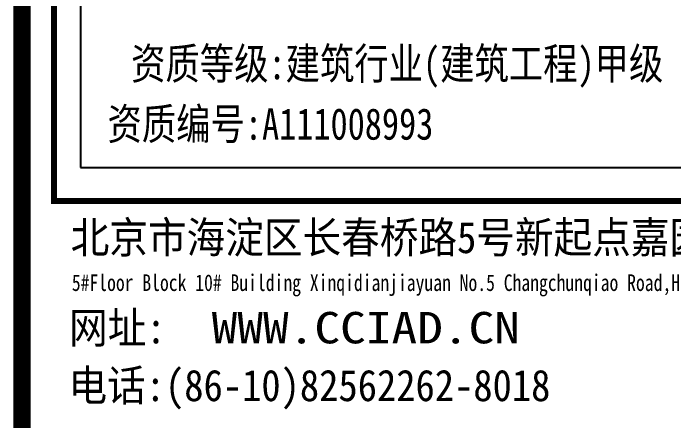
# Model space of a CAD drawing. Header units: inches. Extents: x 0 to 508000, y 0 to 738838.
# Drawn here: x 404579 to 408356, y 388204 to 390536 of the extents above; entities that cross this region are included whole.
import ezdxf
from ezdxf.enums import TextEntityAlignment as Align
from ezdxf.lldxf.tags import DXFTag

# ---------------------------------------------------------------- set-up
doc = ezdxf.new("R2010")
doc.units = ezdxf.units.IN
doc.header["$LTSCALE"] = 1000
doc.header["$MEASUREMENT"] = 0
doc.layers.add('TK', color=7, linetype='Continuous', true_color=0xffffff)
doc.styles.add('CCIAD-图框(地址栏)', font='SimHei', dxfattribs={"height": 0.2, "bigfont": 'gbcbig.shx'})
doc.styles.add('公司名等', font='simhei.ttf', dxfattribs={"height": 0.2, "bigfont": 'gbcbig.shx'})
tags = doc.linetypes.add('DASH', pattern=[0.35, 0.25, -0.1]).pattern_tags.tags
tags[6:7] = [DXFTag(74, 4), DXFTag(75, 0), DXFTag(340, '0'), DXFTag(46, 0.0), DXFTag(50, 0.0), DXFTag(44, 0.0), DXFTag(45, 0.0)]
tags[4:5] = [DXFTag(74, 4), DXFTag(75, 0), DXFTag(340, '0'), DXFTag(46, 0.0), DXFTag(50, 0.0), DXFTag(44, 0.0), DXFTag(45, 0.0)]

# ---------------------------------------------------------------- blocks, each defined once
blk = doc.blocks.new('DAnoyomous26015')
at = {"layer": 'TK', "style": 'CCIAD-图框(地址栏)'}
for s, height, width, p in [('北京市海淀区长春桥路5号新起点嘉园10号楼5层', 180, 0.9, (404907.2, 389163.5)), ('5#Floor Block 10# Building Xinqidianjiayuan No.5 Changchunqiao Road,Haidian District Beijing,P.R.China', 95.0004, 0.78, (404913.8, 388946.9)), ('网址:', 180, 0.9, (404898, 388647)), ('WWW.CCIAD.CN', 179.995, 1.2, (405713.3, 388647)), ('电话:(86-10)82562262-8018', 179.995, 0.9, (404894.5, 388316.7))]:
    blk.add_text(s, height=height, dxfattribs=dict(at, width=width)).set_placement(p)

msp = doc.modelspace()

# ---------------------------------------------------------------- linework, layer by layer
at = {"layer": 'TK', "lineweight": -3, "const_width": 100}
msp.add_lwpolyline([(404628.6, 313484.1), (404628.6, 395538.4)], dxfattribs=at)
at = {"layer": 'TK', "lineweight": -3, "const_width": 34.7}
msp.add_lwpolyline([(404811.7, 389461.8), (409938.7, 389461.8), (409938.7, 395267.4), (404811.7, 395267.4)], close=True, dxfattribs=at)
at = {"layer": 'TK', "linetype": 'DASH', "lineweight": -3, "ltscale": 0.005}
msp.add_lwpolyline([(404963.9, 389653.6), (409786.5, 389653.6), (409786.5, 395075.6), (404963.9, 395075.6)], close=True, dxfattribs=at)

# ---------------------------------------------------------------- block references
at = {"layer": 'TK'}
msp.add_blockref('DAnoyomous26015', (0, 0), dxfattribs=at)

# ---------------------------------------------------------------- texts
at = {"layer": 'TK', "style": '公司名等', "width": 0.8}
for s, p in [('资质等级:建筑行业(建筑工程)甲级', (406774.7, 390157.9)), ('资质编号:A111008993', (406049.5, 389812.6))]:
    msp.add_text(s, height=180, dxfattribs=at).set_placement(p, align=Align.CENTER)

doc.saveas('drawing.dxf')
